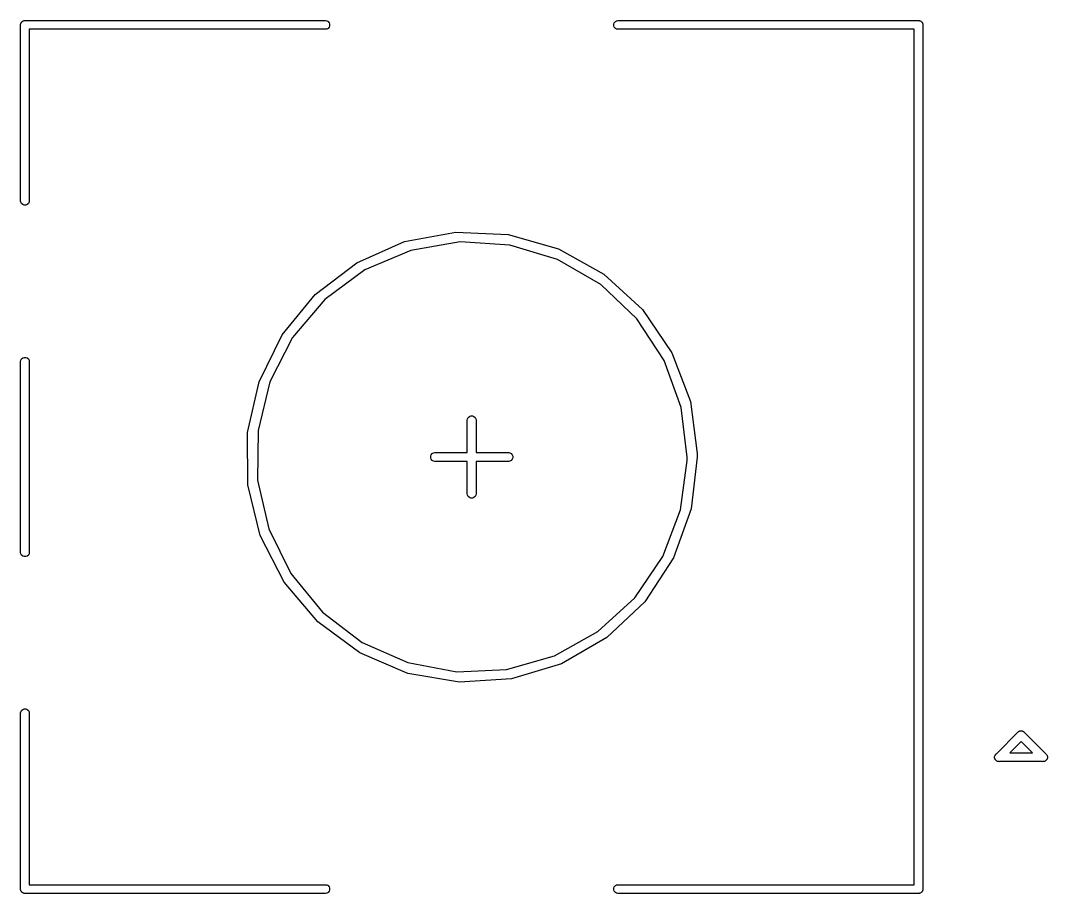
# Model space of a CAD drawing. Extents: x 105.5 to 202.9, y -138.6 to -44.
# Drawn here: x 108.26 to 122.28, y -118.99 to -107.07 of the extents above; entities that cross this region are included whole.
import ezdxf

# ---------------------------------------------------------------- set-up
doc = ezdxf.new("R2010")
doc.units = 0
doc.header["$MEASUREMENT"] = 0
doc.layers.add('BLACK', color=7, linetype='CONTINUOUS')

msp = doc.modelspace()

# ---------------------------------------------------------------- linework, layer by layer
at = {"layer": 'BLACK', "linetype": 'CONTINUOUS'}
for p, q in [((108.26, -107.119), (108.262, -107.114)), ((108.26, -107.125), (108.26, -107.119)), ((108.262, -107.114), (108.263, -107.109)), ((108.263, -107.109), (108.265, -107.105)), ((108.265, -107.105), (108.267, -107.1)), ((108.267, -107.1), (108.271, -107.095)), ((108.271, -107.095), (108.273, -107.091)), ((108.273, -107.091), (108.277, -107.087)), ((108.277, -107.087), (108.281, -107.083)), ((108.281, -107.083), (108.285, -107.081)), ((108.285, -107.081), (108.29, -107.077)), ((108.29, -107.077), (108.295, -107.075)), ((108.295, -107.075), (108.299, -107.073)), ((108.299, -107.073), (108.304, -107.072)), ((108.304, -107.072), (108.309, -107.07)), ((108.309, -107.07), (108.315, -107.07)), ((108.315, -107.07), (108.315, -107.07)), ((108.315, -107.07), (112.425, -107.07)), ((112.425, -107.07), (112.441, -107.073)), ((112.441, -107.073), (112.459, -107.083)), ((112.459, -107.083), (112.473, -107.1)), ((112.473, -107.1), (112.48, -107.119)), ((112.48, -107.119), (112.48, -107.141)), ((116.36, -107.119), (116.367, -107.1)), ((116.36, -107.141), (116.36, -107.119)), ((116.367, -107.1), (116.381, -107.083)), ((116.381, -107.083), (116.399, -107.073)), ((116.399, -107.073), (116.415, -107.07)), ((116.415, -107.07), (120.525, -107.07)), ((120.525, -107.07), (120.531, -107.07)), ((120.525, -107.07), (120.525, -107.07)), ((120.531, -107.07), (120.536, -107.072)), ((120.536, -107.072), (120.541, -107.073)), ((120.541, -107.073), (120.545, -107.075)), ((120.545, -107.075), (120.55, -107.077)), ((120.55, -107.077), (120.555, -107.081)), ((120.555, -107.081), (120.559, -107.083)), ((120.559, -107.083), (120.563, -107.087)), ((120.563, -107.087), (120.567, -107.091)), ((120.567, -107.091), (120.569, -107.095)), ((120.569, -107.095), (120.573, -107.1)), ((120.573, -107.1), (120.575, -107.105)), ((120.575, -107.105), (120.577, -107.109)), ((120.577, -107.109), (120.578, -107.114)), ((120.578, -107.114), (120.58, -107.119)), ((120.58, -107.119), (120.58, -107.125)), ((108.26, -109.535), (108.26, -107.125)), ((112.425, -107.19), (108.38, -107.19)), ((108.38, -107.19), (108.38, -109.535)), ((112.441, -107.187), (112.425, -107.19)), ((112.459, -107.177), (112.441, -107.187)), ((112.473, -107.16), (112.459, -107.177)), ((112.48, -107.141), (112.473, -107.16)), ((116.367, -107.16), (116.36, -107.141)), ((116.381, -107.177), (116.367, -107.16)), ((116.399, -107.187), (116.381, -107.177)), ((116.415, -107.19), (116.399, -107.187)), ((120.46, -107.19), (116.415, -107.19)), ((120.46, -118.87), (120.46, -107.19)), ((120.58, -107.125), (120.58, -107.125)), ((120.58, -107.125), (120.58, -118.935)), ((108.263, -109.551), (108.26, -109.535)), ((108.273, -109.569), (108.263, -109.551)), ((108.29, -109.583), (108.273, -109.569)), ((108.309, -109.59), (108.29, -109.583)), ((108.331, -109.59), (108.309, -109.59)), ((108.35, -109.583), (108.331, -109.59)), ((108.367, -109.569), (108.35, -109.583)), ((108.377, -109.551), (108.367, -109.569)), ((108.38, -109.535), (108.377, -109.551)), ((113.504, -110.089), (114.205, -109.958)), ((114.205, -109.958), (114.918, -109.99)), ((114.918, -109.99), (115.604, -110.187)), ((112.852, -110.379), (113.504, -110.089)), ((114.261, -110.094), (113.59, -110.21)), ((114.941, -110.136), (114.261, -110.094)), ((115.592, -110.334), (114.941, -110.136)), ((115.604, -110.187), (116.226, -110.535)), ((113.59, -110.21), (112.963, -110.476)), ((116.181, -110.676), (115.592, -110.334)), ((112.284, -110.811), (112.852, -110.379)), ((112.963, -110.476), (112.415, -110.88)), ((116.226, -110.535), (116.752, -111.017)), ((116.675, -111.144), (116.181, -110.676)), ((111.831, -111.362), (112.284, -110.811)), ((112.415, -110.88), (111.974, -111.399)), ((116.752, -111.017), (117.152, -111.608)), ((117.049, -111.714), (116.675, -111.144)), ((111.517, -112.002), (111.831, -111.362)), ((111.974, -111.399), (111.664, -112.005)), ((108.26, -111.725), (108.263, -111.709)), ((108.26, -114.335), (108.26, -111.725)), ((108.263, -111.709), (108.273, -111.691)), ((108.273, -111.691), (108.29, -111.677)), ((108.29, -111.677), (108.309, -111.67)), ((108.309, -111.67), (108.331, -111.67)), ((108.331, -111.67), (108.35, -111.677)), ((108.35, -111.677), (108.367, -111.691)), ((108.367, -111.691), (108.377, -111.709)), ((108.377, -111.709), (108.38, -111.725)), ((108.38, -111.725), (108.38, -114.335)), ((117.281, -112.354), (117.049, -111.714)), ((117.152, -111.608), (117.406, -112.274)), ((111.358, -112.697), (111.517, -112.002)), ((111.664, -112.005), (111.503, -112.667)), ((117.406, -112.274), (117.5, -112.982)), ((117.36, -113.03), (117.281, -112.354)), ((114.36, -112.525), (114.363, -112.509)), ((114.36, -112.97), (114.36, -112.525)), ((114.363, -112.509), (114.373, -112.491)), ((114.373, -112.491), (114.39, -112.477)), ((114.39, -112.477), (114.409, -112.47)), ((114.409, -112.47), (114.431, -112.47)), ((114.431, -112.47), (114.45, -112.477)), ((114.45, -112.477), (114.467, -112.491)), ((114.467, -112.491), (114.477, -112.509)), ((114.477, -112.509), (114.48, -112.525)), ((114.48, -112.525), (114.48, -112.97)), ((111.364, -113.411), (111.358, -112.697)), ((111.503, -112.667), (111.497, -113.348)), ((113.86, -113.019), (113.867, -113)), ((113.867, -113), (113.881, -112.983)), ((113.881, -112.983), (113.899, -112.973)), ((113.899, -112.973), (113.915, -112.97)), ((113.915, -112.97), (114.36, -112.97)), ((114.48, -112.97), (114.925, -112.97)), ((114.925, -112.97), (114.941, -112.973)), ((114.941, -112.973), (114.959, -112.983)), ((114.959, -112.983), (114.973, -113)), ((114.973, -113), (114.98, -113.019)), ((117.5, -112.982), (117.5, -113.03)), ((113.86, -113.041), (113.86, -113.019)), ((113.867, -113.06), (113.86, -113.041)), ((113.881, -113.077), (113.867, -113.06)), ((113.899, -113.087), (113.881, -113.077)), ((113.915, -113.09), (113.899, -113.087)), ((114.36, -113.09), (113.915, -113.09)), ((114.36, -113.535), (114.36, -113.09)), ((114.925, -113.09), (114.48, -113.09)), ((114.48, -113.09), (114.48, -113.535)), ((114.941, -113.087), (114.925, -113.09)), ((114.959, -113.077), (114.941, -113.087)), ((114.973, -113.06), (114.959, -113.077)), ((114.98, -113.041), (114.973, -113.06)), ((114.98, -113.019), (114.98, -113.041)), ((117.27, -113.751), (117.36, -113.076)), ((117.36, -113.076), (117.36, -113.03)), ((117.5, -113.03), (117.417, -113.739)), ((111.533, -114.104), (111.364, -113.411)), ((111.497, -113.348), (111.649, -114.011)), ((114.363, -113.551), (114.36, -113.535)), ((114.373, -113.569), (114.363, -113.551)), ((114.39, -113.583), (114.373, -113.569)), ((114.467, -113.569), (114.45, -113.583)), ((114.477, -113.551), (114.467, -113.569)), ((114.48, -113.535), (114.477, -113.551)), ((114.409, -113.59), (114.39, -113.583)), ((114.431, -113.59), (114.409, -113.59)), ((114.45, -113.583), (114.431, -113.59)), ((117.028, -114.388), (117.27, -113.751)), ((117.417, -113.739), (117.174, -114.409)), ((111.858, -114.739), (111.533, -114.104)), ((111.649, -114.011), (111.949, -114.623)), ((108.263, -114.351), (108.26, -114.335)), ((108.273, -114.369), (108.263, -114.351)), ((108.29, -114.383), (108.273, -114.369)), ((108.309, -114.39), (108.29, -114.383)), ((108.331, -114.39), (108.309, -114.39)), ((108.35, -114.383), (108.331, -114.39)), ((108.367, -114.369), (108.35, -114.383)), ((108.377, -114.351), (108.367, -114.369)), ((108.38, -114.335), (108.377, -114.351)), ((116.646, -114.951), (117.028, -114.388)), ((117.174, -114.409), (116.783, -115.006)), ((111.949, -114.623), (112.381, -115.148)), ((112.319, -115.283), (111.858, -114.739)), ((116.144, -115.412), (116.646, -114.951)), ((116.783, -115.006), (116.265, -115.496)), ((112.381, -115.148), (112.923, -115.561)), ((112.894, -115.705), (112.319, -115.283)), ((115.55, -115.744), (116.144, -115.412)), ((116.265, -115.496), (115.648, -115.855)), ((112.923, -115.561), (113.546, -115.837)), ((113.55, -115.985), (112.894, -115.705)), ((114.895, -115.931), (115.55, -115.744)), ((113.546, -115.837), (114.215, -115.963)), ((114.215, -115.963), (114.895, -115.931)), ((115.648, -115.855), (114.965, -116.061)), ((114.253, -116.105), (113.55, -115.985)), ((114.965, -116.061), (114.253, -116.105)), ((108.26, -116.525), (108.263, -116.509)), ((108.263, -116.509), (108.273, -116.491)), ((108.273, -116.491), (108.29, -116.477)), ((108.29, -116.477), (108.309, -116.47)), ((108.309, -116.47), (108.331, -116.47)), ((108.331, -116.47), (108.35, -116.477)), ((108.35, -116.477), (108.367, -116.491)), ((108.367, -116.491), (108.377, -116.509)), ((108.377, -116.509), (108.38, -116.525)), ((108.26, -118.935), (108.26, -116.525)), ((108.38, -116.525), (108.38, -118.87)), ((121.583, -117.082), (121.881, -116.784)), ((121.881, -116.784), (121.885, -116.78)), ((121.881, -116.784), (121.881, -116.784)), ((121.885, -116.78), (121.89, -116.778)), ((121.89, -116.778), (121.894, -116.775)), ((121.894, -116.775), (121.899, -116.773)), ((121.899, -116.773), (121.904, -116.771)), ((121.904, -116.771), (121.91, -116.771)), ((121.91, -116.771), (121.915, -116.769)), ((121.915, -116.769), (121.92, -116.77)), ((121.92, -116.77), (121.925, -116.769)), ((121.925, -116.769), (121.93, -116.771)), ((121.93, -116.771), (121.936, -116.771)), ((121.936, -116.771), (121.941, -116.773)), ((121.941, -116.773), (121.946, -116.775)), ((121.946, -116.775), (121.95, -116.778)), ((121.95, -116.778), (121.955, -116.78)), ((121.955, -116.78), (121.959, -116.784)), ((121.959, -116.784), (121.959, -116.784)), ((121.959, -116.784), (122.257, -117.082)), ((121.92, -116.915), (121.765, -117.07)), ((122.075, -117.07), (121.92, -116.915)), ((121.765, -117.07), (122.075, -117.07)), ((121.559, -117.125), (121.56, -117.122)), ((121.56, -117.133), (121.559, -117.125)), ((121.56, -117.119), (121.563, -117.112)), ((121.56, -117.122), (121.56, -117.119)), ((121.56, -117.141), (121.56, -117.133)), ((121.561, -117.143), (121.56, -117.141)), ((121.561, -117.146), (121.561, -117.143)), ((121.565, -117.153), (121.561, -117.146)), ((121.563, -117.112), (121.565, -117.104)), ((121.565, -117.104), (121.566, -117.102)), ((121.567, -117.16), (121.565, -117.153)), ((121.566, -117.102), (121.567, -117.1)), ((121.567, -117.1), (121.572, -117.093)), ((121.569, -117.163), (121.567, -117.16)), ((121.57, -117.165), (121.569, -117.163)), ((121.576, -117.171), (121.57, -117.165)), ((121.572, -117.093), (121.574, -117.091)), ((121.574, -117.091), (121.576, -117.089)), ((121.576, -117.089), (121.581, -117.083)), ((121.581, -117.177), (121.576, -117.171)), ((121.581, -117.083), (121.583, -117.082)), ((121.583, -117.178), (121.581, -117.177)), ((121.585, -117.18), (121.583, -117.178)), ((121.592, -117.183), (121.585, -117.18)), ((121.599, -117.187), (121.592, -117.183)), ((121.602, -117.188), (121.599, -117.187)), ((121.604, -117.189), (121.602, -117.188)), ((121.612, -117.19), (121.604, -117.189)), ((121.615, -117.19), (121.612, -117.19)), ((121.617, -117.19), (121.615, -117.19)), ((121.625, -117.191), (121.617, -117.19)), ((121.628, -117.19), (121.625, -117.191)), ((122.212, -117.19), (121.628, -117.19)), ((122.215, -117.191), (122.212, -117.19)), ((122.223, -117.19), (122.215, -117.191)), ((122.225, -117.19), (122.223, -117.19)), ((122.228, -117.19), (122.225, -117.19)), ((122.236, -117.189), (122.228, -117.19)), ((122.238, -117.188), (122.236, -117.189)), ((122.241, -117.187), (122.238, -117.188)), ((122.248, -117.183), (122.241, -117.187)), ((122.255, -117.18), (122.248, -117.183)), ((122.257, -117.178), (122.255, -117.18)), ((122.257, -117.082), (122.259, -117.083)), ((122.259, -117.177), (122.257, -117.178)), ((122.259, -117.083), (122.264, -117.089)), ((122.264, -117.171), (122.259, -117.177)), ((122.264, -117.089), (122.266, -117.091)), ((122.27, -117.165), (122.264, -117.171)), ((122.266, -117.091), (122.268, -117.093)), ((122.268, -117.093), (122.273, -117.1)), ((122.271, -117.163), (122.27, -117.165)), ((122.273, -117.16), (122.271, -117.163)), ((122.273, -117.1), (122.274, -117.102)), ((122.275, -117.153), (122.273, -117.16)), ((122.274, -117.102), (122.275, -117.104)), ((122.275, -117.104), (122.277, -117.112)), ((122.279, -117.146), (122.275, -117.153)), ((122.277, -117.112), (122.28, -117.119)), ((122.28, -117.141), (122.279, -117.143)), ((122.279, -117.143), (122.279, -117.146)), ((122.28, -117.119), (122.28, -117.122)), ((122.28, -117.122), (122.281, -117.125)), ((122.281, -117.125), (122.28, -117.133)), ((122.28, -117.133), (122.28, -117.141)), ((108.38, -118.87), (112.425, -118.87)), ((112.425, -118.87), (112.441, -118.873)), ((112.441, -118.873), (112.459, -118.883)), ((112.459, -118.883), (112.473, -118.9)), ((116.367, -118.9), (116.381, -118.883)), ((116.381, -118.883), (116.399, -118.873)), ((116.399, -118.873), (116.415, -118.87)), ((116.415, -118.87), (120.46, -118.87)), ((108.26, -118.941), (108.26, -118.935)), ((108.26, -118.935), (108.26, -118.935)), ((108.262, -118.946), (108.26, -118.941)), ((108.263, -118.951), (108.262, -118.946)), ((108.265, -118.955), (108.263, -118.951)), ((108.267, -118.96), (108.265, -118.955)), ((108.271, -118.965), (108.267, -118.96)), ((108.273, -118.969), (108.271, -118.965)), ((108.277, -118.973), (108.273, -118.969)), ((108.281, -118.977), (108.277, -118.973)), ((108.285, -118.979), (108.281, -118.977)), ((108.29, -118.983), (108.285, -118.979)), ((108.295, -118.985), (108.29, -118.983)), ((108.299, -118.987), (108.295, -118.985)), ((108.304, -118.988), (108.299, -118.987)), ((108.309, -118.99), (108.304, -118.988)), ((108.315, -118.99), (108.309, -118.99)), ((112.425, -118.99), (108.315, -118.99)), ((108.315, -118.99), (108.315, -118.99)), ((112.441, -118.987), (112.425, -118.99)), ((112.459, -118.977), (112.441, -118.987)), ((112.473, -118.96), (112.459, -118.977)), ((112.473, -118.9), (112.48, -118.919)), ((112.48, -118.941), (112.473, -118.96)), ((112.48, -118.919), (112.48, -118.941)), ((116.36, -118.919), (116.367, -118.9)), ((116.36, -118.941), (116.36, -118.919)), ((116.367, -118.96), (116.36, -118.941)), ((116.381, -118.977), (116.367, -118.96)), ((116.399, -118.987), (116.381, -118.977)), ((116.415, -118.99), (116.399, -118.987)), ((120.525, -118.99), (116.415, -118.99)), ((120.531, -118.99), (120.525, -118.99)), ((120.525, -118.99), (120.525, -118.99)), ((120.536, -118.988), (120.531, -118.99)), ((120.541, -118.987), (120.536, -118.988)), ((120.545, -118.985), (120.541, -118.987)), ((120.55, -118.983), (120.545, -118.985)), ((120.555, -118.979), (120.55, -118.983)), ((120.559, -118.977), (120.555, -118.979)), ((120.563, -118.973), (120.559, -118.977)), ((120.567, -118.969), (120.563, -118.973)), ((120.569, -118.965), (120.567, -118.969)), ((120.573, -118.96), (120.569, -118.965)), ((120.575, -118.955), (120.573, -118.96)), ((120.577, -118.951), (120.575, -118.955)), ((120.578, -118.946), (120.577, -118.951)), ((120.58, -118.941), (120.578, -118.946)), ((120.58, -118.935), (120.58, -118.935)), ((120.58, -118.935), (120.58, -118.941))]:
    msp.add_line(p, q, dxfattribs=at)

doc.saveas('drawing.dxf')
